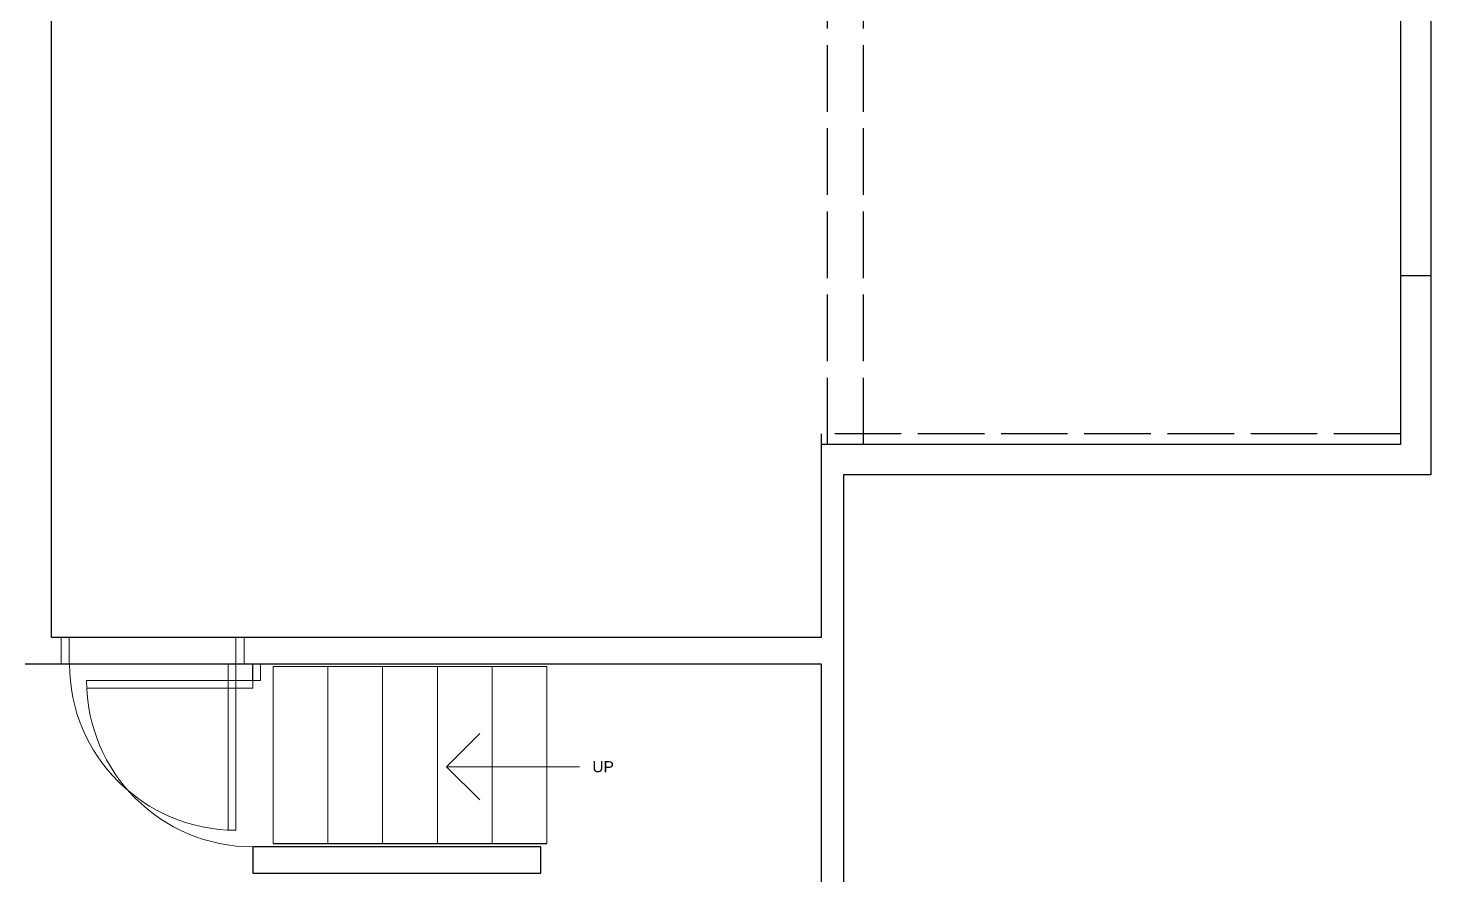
# Model space of a CAD drawing. Header units: inches. Extents: x 43 to 460, y 86 to 566.
# Drawn here: x 206.8 to 459.8, y 260.8 to 413.5 of the extents above; entities that cross this region are included whole.
import ezdxf

# ---------------------------------------------------------------- set-up
doc = ezdxf.new("R2010")
doc.units = ezdxf.units.IN
doc.header["$MEASUREMENT"] = 0
doc.linetypes.add('ACAD_ISO02W100', pattern=[15, 12, -3])
doc.layers.get('0').update_dxf_attribs({"color": 1, "lineweight": 9})
doc.layers.add('A101-Floorplan-1st-floor', color=7, linetype='Continuous', lineweight=9)
doc.styles.get("Standard").update_dxf_attribs({"font": 'Arial.ttf', "height": 2})

# ---------------------------------------------------------------- blocks, each defined once
blk = doc.blocks.new('lower-landing-to-garage-door')
at = {"layer": 'A101-Floorplan-1st-floor'}
for p, q in [((30, 0), (28.62, 0)), ((30, 0), (30, -30)), ((28.62, 0), (28.62, -29.97))]:
    blk.add_line(p, q, dxfattribs=at)
blk.add_arc((30, 0), 30, 180, 270, dxfattribs=at)
blk = doc.blocks.new('spandrel-door')
at = {"layer": 'A101-Floorplan-1st-floor'}
for p, q in [((0, 0), (-30, 0)), ((0, -1.38), (0, 0)), ((0, -1.38), (-29.97, -1.38))]:
    blk.add_line(p, q, dxfattribs=at)
blk.add_arc((0, 0), 30, 180, 270, dxfattribs=at)
blk = doc.blocks.new('L1-arrow')
at = {"lineweight": 5}
for p, q in [((188.32, -365.98), (182.32, -359.98)), ((182.32, -365.98), (164.32, -365.98)), ((182.32, -365.98), (188.32, -365.98)), ((188.32, -365.98), (182.32, -371.98))]:
    blk.add_line(p, q, dxfattribs=at)

msp = doc.modelspace()

# ---------------------------------------------------------------- linework, layer by layer
at = {"layer": 'A101-Floorplan-1st-floor', "lineweight": -3}
for p, q in [((459.75, 566.3), (459.75, 332.96)), ((454.25, 368.93), (459.75, 368.93)), ((459.75, 332.96), (353.82, 332.96)), ((353.82, 332.96), (353.82, 86.18)), ((206.32, 298.86), (349.82, 298.86)), ((247.37, 295.86), (247.37, 298.86)), ((349.82, 298.86), (349.82, 228.07)), ((251, 266.48), (300.38, 266.48))]:
    msp.add_line(p, q, dxfattribs=at)
at = {"layer": 'A101-Floorplan-1st-floor', "linetype": 'ACAD_ISO02W100', "lineweight": -3}
for p, q in [((350.94, 338.46), (350.94, 560.61)), ((357.44, 338.46), (357.44, 560.61)), ((454.25, 340.36), (349.82, 340.36))]:
    msp.add_line(p, q, dxfattribs=at)
at = {"layer": 'A101-Floorplan-1st-floor', "lineweight": 5}
for p, q in [((212.76, 303.61), (212.76, 298.86)), ((214.26, 303.61), (214.26, 298.86)), ((244.29, 298.86), (244.29, 303.61)), ((245.79, 298.86), (245.79, 303.61)), ((248.75, 295.86), (248.75, 298.86)), ((300.38, 298.42), (251, 298.42)), ((251, 266.48), (251, 298.42)), ((260.88, 266.48), (260.88, 298.42)), ((270.75, 266.48), (270.75, 298.42)), ((280.63, 266.48), (280.63, 298.42)), ((290.5, 266.48), (290.5, 298.42)), ((300.38, 266.48), (300.38, 298.42)), ((247.37, 295.86), (248.75, 295.86))]:
    msp.add_line(p, q, dxfattribs=at)
at = {"layer": 'A101-Floorplan-1st-floor', "lineweight": -3}
msp.add_lwpolyline([(349.82, 340.36), (349.82, 303.61), (211.07, 303.61), (211.07, 560.61), (454.25, 560.61), (454.25, 338.46), (349.82, 338.46)], dxfattribs=at)
msp.add_lwpolyline([(247.37, 261.11), (299.27, 261.11), (299.27, 265.86), (247.37, 265.86)], close=True, dxfattribs=at)

# ---------------------------------------------------------------- block references
for name, p in [('lower-landing-to-garage-door', (214.29, 298.86)), ('spandrel-door', (247.37, 295.86))]:
    msp.add_blockref(name, p, dxfattribs=at)
at = {"layer": 'A101-Floorplan-1st-floor', "lineweight": 5, "rotation": 180}
msp.add_blockref('L1-arrow', (470.59, -85.66), dxfattribs=at)

# ---------------------------------------------------------------- texts
at = {"layer": 'A101-Floorplan-1st-floor', "lineweight": 5}
msp.add_text('UP', height=2, dxfattribs=at).set_placement((308.56, 279.32))

doc.saveas('drawing.dxf')
